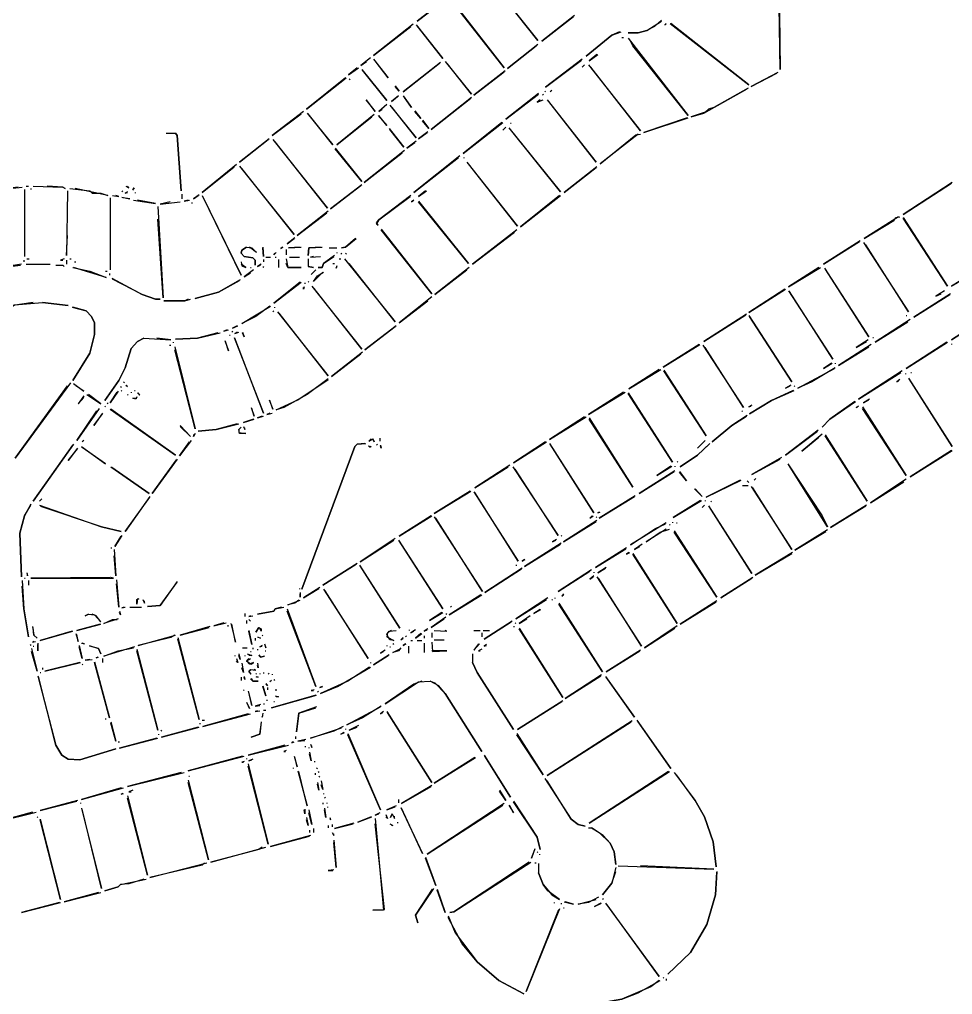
# Model space of a CAD drawing. Extents: x 0 to 16407, y 159 to 1115.
# Drawn here: x 3625.4 to 3924.9, y 525 to 837.8 of the extents above; entities that cross this region are included whole.
import ezdxf

# ---------------------------------------------------------------- set-up
doc = ezdxf.new("R2010")
doc.units = 0
doc.layers.add('RASTER_VECTOR_LINEWORK', color=5, linetype='CONTINUOUS')

msp = doc.modelspace()

# ---------------------------------------------------------------- linework, layer by layer
at = {"layer": 'RASTER_VECTOR_LINEWORK'}
for points in [[(3774.25, 853), (3791.75, 831), (3774.75, 852.5)], [(3869.25, 848.75), (3869.5, 821.75), (3869.25, 842)], [(3762.5, 844.75), (3753, 837.25), (3762.75, 844.75)], [(3763.75, 844.5), (3781, 822.25), (3763.75, 844.25)], [(3803.5, 839), (3793, 830.75), (3803.25, 838.75)], [(3751.75, 836.25), (3739, 826.25), (3751, 835.5)], [(3752.75, 836), (3761.25, 825.25), (3753, 835.75)], [(3831.5, 837.5), (3829.25, 835.5), (3826.75, 834.25), (3824, 833.5), (3820.75, 833.5), (3824, 833.5), (3826.75, 834.25), (3831.5, 837.25)], [(3833, 836.5), (3832.5, 836), (3833, 836.25)], [(3834.25, 836.5), (3859.5, 816.75), (3834.5, 836.5)], [(3818, 833.75), (3815.5, 832.75), (3807.25, 826), (3815.5, 832.75), (3818.5, 833.75)], [(3818.75, 832), (3819.25, 832)], [(3791.75, 829.75), (3782, 822), (3791.25, 829.25)], [(3820.75, 831.75), (3840, 807), (3822.25, 829.25), (3821.25, 831.25)], [(3810.75, 826.5), (3808.25, 824.5), (3811, 826.5)], [(3738, 825.5), (3735, 823), (3736.75, 824.25)], [(3739, 825), (3743.75, 819), (3739.5, 824.5)], [(3760.5, 824), (3748.5, 814.5), (3760.25, 823.75)], [(3762, 824.25), (3770.5, 813.75), (3762.75, 823.5)], [(3806, 825), (3794.25, 816), (3805.75, 824.75)], [(3806.75, 823.25), (3806, 822.5)], [(3808, 823.25), (3824.75, 802), (3808.75, 822.5)], [(3733.75, 822.25), (3731, 820), (3734.25, 822.25)], [(3735.25, 821.75), (3743.25, 811.75), (3735.5, 821.5)], [(3781.25, 821.25), (3771.25, 813.5), (3781, 821)], [(3868.75, 820.75), (3860.25, 816.25), (3868.5, 820.5)], [(3730, 819), (3717.5, 809), (3730.25, 819)], [(3731.25, 818.75), (3731.5, 818.5)], [(3746, 816.5), (3747.25, 814.75), (3746, 816.25)], [(3747, 813.25), (3744.75, 811.5), (3746.75, 813)], [(3748.5, 813.25), (3751.25, 809.5), (3749, 812.75)], [(3792, 814), (3781.5, 805.75), (3792, 813.75)], [(3793.25, 813.75), (3793.5, 813.5)], [(3794, 814.75), (3794.25, 814.5)], [(3796.25, 815), (3795.75, 814.5)], [(3859.25, 815.75), (3848.25, 809.5), (3846.5, 809), (3845.5, 808), (3841, 806.5), (3845, 807.75), (3859, 815.5)], [(3736.5, 812), (3739.5, 808.25), (3736.75, 812)], [(3743.25, 810.5), (3740.75, 808.25), (3741.75, 809)], [(3744.25, 810.25), (3752.75, 799.75), (3745, 809.5)], [(3770.5, 812.75), (3757.5, 802.5), (3770.25, 812.5)], [(3792.5, 812), (3791.5, 811.25), (3793.5, 812)], [(3794.75, 812), (3810.5, 792), (3795.25, 811.5)], [(3716.5, 808.25), (3706.5, 800.5), (3715.75, 807.5)], [(3717.75, 807.75), (3726, 797.5), (3718, 807.5)], [(3739.25, 807.25), (3727.25, 797.5), (3738.5, 806.5)], [(3740.5, 807), (3743.25, 803.75), (3740.75, 807)], [(3752.25, 808.5), (3754.25, 806), (3752.25, 808.25)], [(3754.75, 805.5), (3756.75, 802.75), (3754.75, 805.25)], [(3780.25, 804.75), (3767.75, 794.75), (3780.5, 804.75)], [(3783, 804.5), (3783.25, 804.5)], [(3839.75, 806.25), (3825.75, 801.5), (3840, 806.25)], [(3672.5, 801.25), (3675.5, 801.25), (3676, 800.5), (3677.25, 782.75), (3676, 800.5), (3675.5, 801.25)], [(3744, 802.75), (3748.75, 796.75), (3744.25, 802.5)], [(3756.5, 801.75), (3753.5, 799.5), (3756.25, 801.5)], [(3781.5, 803.25), (3780.5, 802.25)], [(3782.5, 803), (3799, 782.5), (3783, 802.5)], [(3824, 801), (3811.75, 791.5), (3823.25, 800.75), (3824.75, 801)], [(3705.5, 799.5), (3696, 792), (3705.25, 799.25)], [(3706.75, 799.25), (3724.25, 777.25), (3707.5, 798.5)], [(3752.75, 798.75), (3749.75, 796.5), (3752.25, 798.25)], [(3726.75, 796.5), (3735.25, 785.75), (3726.75, 796.25)], [(3749, 795.75), (3736, 785.5), (3748.25, 795)], [(3766.75, 794), (3752, 782.25), (3766.25, 793.5)], [(3768, 793.5), (3768, 793.25)], [(3769, 792), (3785.25, 771.5), (3769.5, 791.5)], [(3695, 791.25), (3684, 782.25), (3694.25, 790.5)], [(3696, 790.75), (3713.5, 768.75), (3696.75, 790)], [(3810.75, 790.5), (3800.25, 782.25), (3810.5, 790.25)], [(3924.75, 785.5), (3909, 775.25), (3924.5, 785.25)], [(3625, 784), (3617, 783), (3626.25, 784)], [(3627, 783.25), (3627, 761.75)], [(3627.5, 784.25), (3628.25, 784.25)], [(3629, 783.5), (3629, 783.25)], [(3629.75, 784.25), (3639.25, 784), (3640, 783.5), (3639.25, 784), (3634.25, 784.25)], [(3640.75, 782.75), (3640.5, 762), (3640.75, 768.5)], [(3641.5, 783.5), (3648, 782.75), (3648.75, 782), (3651.5, 782), (3653.75, 781.25), (3643.25, 783.5)], [(3658.5, 782.75), (3658.25, 782.5)], [(3660, 782.5), (3659.25, 782), (3660, 782.25)], [(3659.5, 784.25), (3660.5, 783.75), (3660, 784.25)], [(3662, 783.75), (3661.75, 783), (3662.25, 783.75)], [(3662.5, 782.25), (3662.5, 782)], [(3735.25, 784.75), (3725.25, 777), (3735, 784.5)], [(3755.75, 782.75), (3753.5, 781), (3756, 782.75)], [(3654.5, 780.5), (3654.5, 757.5)], [(3655.25, 781.25), (3657.25, 781), (3656.25, 781.25)], [(3658.25, 780.75), (3660.75, 780.25), (3658.5, 780.5)], [(3662, 779.75), (3669, 778.75), (3663.25, 779.75)], [(3673.75, 779.25), (3670.5, 778.5), (3677, 779.25)], [(3677.5, 781.75), (3677.5, 780.25)], [(3679.5, 779.75), (3678.25, 779.5), (3680, 779.75)], [(3680.75, 779), (3680.75, 778.75)], [(3683, 781.5), (3681.25, 780.25), (3682.75, 781.25)], [(3684, 781.25), (3696.5, 755.75), (3684.25, 781)], [(3751, 781.25), (3740.75, 773.5), (3740, 772.25), (3740.5, 771.75), (3740, 772.5), (3740.75, 773.5), (3750.75, 781)], [(3752, 779.75), (3751.25, 779.25), (3751.75, 779.5)], [(3753.5, 779.5), (3769.5, 759.5), (3753.5, 779.25)], [(3798.75, 781.25), (3786.25, 771.25), (3799, 781.25)], [(3669.75, 777.75), (3671.5, 748.5), (3669.75, 773.75)], [(3724.5, 776.25), (3714.5, 768.5), (3724, 775.75)], [(3907.5, 774.5), (3896.5, 767.5), (3906, 773.25), (3906.75, 774.25), (3908, 774.5)], [(3909, 774.25), (3923.25, 752.25), (3909, 774)], [(3741.5, 770.5), (3757.75, 749.75), (3741.5, 770.25)], [(3785, 770.25), (3770.75, 759.25), (3784.25, 769.5)], [(3713.75, 767.75), (3711.25, 765.75), (3713.5, 767.5)], [(3733.25, 767.5), (3730, 764.75), (3728.75, 764.5), (3730, 764.75), (3733.5, 767.5)], [(3895.25, 766.75), (3883.5, 759.25), (3895, 766.5)], [(3896.25, 766.25), (3910.75, 744), (3897, 765.5)], [(3698.25, 764.75), (3696.75, 763.75), (3696.5, 762.75), (3697.5, 761.75), (3700.25, 761.25), (3701, 760.5), (3701, 759), (3701, 760.5), (3700.25, 761.25), (3697.5, 761.75), (3696.5, 762.75), (3696.75, 763.75), (3698.25, 764.75), (3700, 764.5), (3701.5, 763), (3699.25, 764.75)], [(3703.5, 764.75), (3703.75, 761.75), (3703.5, 764.5)], [(3709.75, 764.75), (3709.25, 764.25), (3710, 764.75)], [(3711, 764), (3711, 762.25)], [(3715.5, 764.75), (3711.75, 764.5), (3715.75, 764.75)], [(3722.25, 764.75), (3718.25, 764.5), (3718, 762), (3718.25, 764.5), (3722.5, 764.75)], [(3724.75, 764.5), (3727.25, 764.5)], [(3626.75, 760.5), (3626.75, 760)], [(3627.75, 761), (3628.5, 761)], [(3639.75, 761), (3638.5, 760.5), (3639.25, 760.5)], [(3640.5, 760.5), (3640.5, 759.25)], [(3641.5, 761), (3642, 761)], [(3643, 760), (3643.5, 760)], [(3696.5, 760), (3696.75, 758.75), (3698, 758.25), (3696.5, 759.25)], [(3703.75, 760.75), (3703.75, 760)], [(3704.5, 761.5), (3706, 761.5)], [(3707.75, 763), (3707, 762.25), (3707.5, 762.75)], [(3707.5, 761.5), (3707.75, 761.5)], [(3708.5, 760.75), (3708.5, 758.25)], [(3711, 761), (3711.5, 758.25), (3715.75, 758.25), (3711.5, 758.25), (3711, 759.5)], [(3712, 761.5), (3715.25, 761.5)], [(3718, 761), (3718, 758.5), (3719.75, 758.25), (3718, 758.5)], [(3719.75, 761.75), (3718.75, 761.5), (3722, 761.75)], [(3726.5, 762), (3723, 759.5), (3722.5, 758.25), (3721.25, 758.25), (3722.5, 758.25), (3723, 759.5), (3726.25, 761.75)], [(3727.25, 763), (3727.25, 762.75)], [(3728, 761), (3728.5, 761)], [(3728.5, 762.75), (3728.75, 762.5)], [(3729.75, 761), (3746, 740.75), (3731.25, 759.5)], [(3730.25, 762.75), (3730, 762.5)], [(3626, 759.25), (3618, 758), (3612.5, 756.25), (3618, 758), (3625.75, 759)], [(3627.5, 759.25), (3635.25, 759.25)], [(3637, 759), (3639.25, 759), (3639.75, 758.5), (3639.25, 759)], [(3642.5, 758.25), (3648, 757), (3653.25, 755), (3642.75, 758.25)], [(3653, 757), (3653.5, 757)], [(3700.5, 757.5), (3697.5, 755.25), (3699.5, 756.5)], [(3699.5, 758.25), (3699.75, 758.25)], [(3703, 759.25), (3701.75, 758.5), (3702.75, 759)], [(3703.75, 758.5), (3703.5, 758.25)], [(3720.5, 757.5), (3719, 756), (3719.5, 756.5)], [(3726, 759.5), (3726.5, 759.5)], [(3727.25, 758.75), (3727, 758), (3727.25, 758.5)], [(3769.75, 758.25), (3758.75, 749.5), (3769, 757.5)], [(3882, 758.25), (3872.25, 752), (3882.5, 758.25)], [(3883.75, 758), (3898, 736), (3884.25, 757.5)], [(3654.25, 756.25), (3654.25, 755.75)], [(3655, 754.75), (3664.75, 749.5), (3669, 748), (3670.5, 748), (3669, 748), (3664.75, 749.5), (3655.25, 754.5)], [(3696.25, 754.25), (3689.25, 750.25), (3681.75, 748.25), (3689.25, 750.25), (3696, 754)], [(3718, 753.75), (3718.25, 753.5)], [(3722.75, 756.75), (3719.75, 753.75), (3721, 755.5), (3723, 756.75)], [(3927, 753.75), (3924.5, 752.25), (3926.75, 753.5)], [(3715.5, 753.5), (3707, 746.75), (3715.75, 753.5)], [(3716.75, 752), (3716.5, 751.25), (3716.5, 751.75)], [(3717, 753.25), (3717, 753)], [(3719.25, 752.25), (3735.25, 732), (3720, 751.5)], [(3871, 751.25), (3859.5, 743.75), (3871.25, 751.25)], [(3872.25, 750.75), (3886.5, 728.75), (3872.5, 750.5)], [(3922.25, 750.75), (3919.5, 749), (3921.25, 749.75)], [(3679.5, 748), (3678.5, 747.5), (3671.75, 747.5), (3678.5, 747.5), (3680.25, 748)], [(3757.75, 748.75), (3747.25, 740.5), (3756.5, 747.5)], [(3924.25, 749.75), (3912.5, 742.25), (3924, 749.5)], [(3629.75, 747), (3623.25, 746), (3620.5, 743.5), (3619.75, 740.5), (3621, 744.25), (3623.75, 746.25), (3632.75, 747), (3641, 746), (3632.75, 747)], [(3642.25, 745.5), (3646.75, 744.25), (3648.5, 742.5), (3649.5, 740.5), (3649.5, 736.75), (3648, 730.75), (3642.5, 722), (3648, 730.75), (3649.5, 736.75), (3649.5, 740.5), (3648.5, 742.5), (3646.75, 744.25), (3642.5, 745.5)], [(3705.75, 745.75), (3701.25, 742.5), (3696.75, 740.25), (3706, 745.75)], [(3707.25, 745.5), (3707.25, 745.25)], [(3707, 744.25), (3706.75, 744)], [(3708.25, 744), (3724.5, 723.5), (3708.75, 743.5)], [(3858.75, 743.25), (3845, 734.5), (3858.5, 743)], [(3859.5, 742.75), (3873.25, 721.5), (3859.75, 742.5)], [(3911.25, 741.5), (3900, 734.25), (3910.5, 740.75)], [(3910, 742.75), (3910.25, 742.75)], [(3935, 741.75), (3924.5, 735), (3934.75, 741.5)], [(3692, 738.25), (3691, 737.75), (3692.5, 738.25)], [(3695.25, 739.5), (3693.75, 738.75), (3695.5, 739.5)], [(3746.25, 739.5), (3736.25, 731.75), (3746, 739.25)], [(3665.25, 735.5), (3663.25, 734.5), (3661.25, 732.25), (3659.25, 726), (3657.25, 722), (3652.75, 715.5), (3657.25, 722), (3659.25, 726), (3661.25, 732.25), (3663.25, 734.5), (3665.25, 735.5), (3674, 735), (3669.5, 735.5)], [(3689, 737.25), (3682.5, 735.5), (3675.5, 735.25), (3682.5, 735.5), (3689.75, 737.25)], [(3692.75, 736.5), (3693, 736.5)], [(3693.5, 737.75), (3693.75, 737.5)], [(3694.25, 735.75), (3703.75, 711.5), (3694.5, 735.5)], [(3695.25, 737.5), (3694.5, 737), (3695.75, 737.5)], [(3697, 737.5), (3697.5, 736), (3697, 737.25)], [(3897.75, 735), (3894, 732.5), (3897.25, 734.5)], [(3899.25, 735.75), (3899.5, 735.75)], [(3673.5, 733.25), (3674, 733.25)], [(3674.75, 734.25), (3674.75, 734)], [(3675.25, 732.75), (3681.75, 706.5), (3675.25, 731.75)], [(3691.25, 734.75), (3692.5, 731.5), (3691.5, 734.5)], [(3843.5, 733.5), (3832, 726.25), (3843.75, 733.5)], [(3844.75, 733.25), (3857.75, 713.25), (3845.5, 732.5)], [(3898.75, 733.5), (3888.25, 726.75), (3898, 732.75)], [(3923, 734.25), (3910, 725.75), (3923.25, 734.25)], [(3924.5, 733.75), (3924.5, 733.5)], [(3735.5, 731), (3725.5, 723.25), (3735, 730.5)], [(3887.25, 726), (3879.75, 721.5), (3875.25, 719.5), (3887, 725.75)], [(3886, 727.5), (3883.5, 725.75), (3886.25, 727.5)], [(3887.25, 727.5), (3887.25, 727.25)], [(3724.5, 722.5), (3717.75, 717.5), (3710.25, 713.25), (3707.75, 712.5), (3714.75, 715.75), (3724.5, 722.25)], [(3830.75, 725.5), (3821, 719.25), (3831.25, 725.5)], [(3832.25, 725.25), (3845.75, 704.25), (3832.25, 725)], [(3908.75, 725), (3894.75, 716), (3908.25, 724.5)], [(3909.75, 724.25), (3909.75, 724)], [(3910.75, 722.75), (3924.75, 700.75), (3911, 722.5)], [(3911.5, 724.5), (3911.75, 724.5)], [(3641.75, 721.25), (3624, 697), (3640.75, 720.25)], [(3642.75, 721), (3646, 718.5), (3643.5, 720.25)], [(3658, 720), (3657.75, 719.75)], [(3659, 721.5), (3658.75, 721.25)], [(3659.5, 720.5), (3660, 720), (3659.75, 720.5)], [(3873, 720.5), (3871.25, 719.5), (3872.75, 720.25)], [(3874, 720.25), (3874.25, 720)], [(3908, 722.25), (3907, 721.5), (3907.5, 721.75)], [(3646, 717), (3644.25, 714.5), (3646, 716.5)], [(3647, 717.5), (3651.5, 714.5), (3647.5, 717.5)], [(3657, 718.5), (3654.5, 714.75), (3656.75, 718.25)], [(3658, 718.75), (3658.25, 718.5)], [(3660, 717.5), (3660.25, 717.25)], [(3661.25, 718.25), (3661.25, 718)], [(3663, 716.75), (3662.75, 716), (3661.75, 716.25), (3663, 716.25)], [(3662.25, 718.75), (3662.5, 718.75)], [(3663.25, 718), (3664, 717.25), (3663.5, 718)], [(3819.25, 718.25), (3808, 711), (3819.75, 718.25)], [(3820.75, 718), (3835, 695.75), (3820.75, 717.75)], [(3873.75, 718.75), (3866.75, 715.5), (3859.75, 711.25), (3866.75, 715.5), (3874, 718.75)], [(3652.75, 713.75), (3653, 713.5)], [(3653.5, 714.75), (3653.75, 714.5)], [(3699.75, 713.25), (3700.75, 710.5), (3700, 713)], [(3705.5, 715.75), (3706.75, 712.75), (3705.75, 715.5)], [(3860.5, 714), (3859.5, 713.5), (3860.25, 713.75)], [(3893.5, 715.25), (3885.5, 709.5), (3883, 707), (3885.5, 709.5), (3893.75, 715.25)], [(3894.75, 713.75), (3894, 713.25), (3894.5, 713.5)], [(3896, 713.5), (3910, 691.5), (3896, 713)], [(3898.25, 716), (3896.25, 714.75), (3898, 715.75)], [(3651, 713), (3643.75, 702.75), (3650.25, 712.25)], [(3652, 711.5), (3649.25, 707.5), (3652, 711.25)], [(3654.5, 712.75), (3675.5, 698), (3654.75, 712.75)], [(3703.25, 710.5), (3701.75, 710), (3703.75, 710.5)], [(3705.75, 711.5), (3704.75, 711), (3706.5, 711.5)], [(3806.75, 710.25), (3795.5, 703), (3807.25, 710.25)], [(3808.25, 710), (3822.25, 687.75), (3808.25, 709.5)], [(3859, 710.75), (3854, 707.5), (3847.75, 702.25), (3854, 707.5), (3858.75, 710.5)], [(3857.5, 712.25), (3857.25, 712)], [(3677, 707.5), (3680.25, 704), (3677, 707.25)], [(3695.25, 708), (3688.5, 706.25), (3682.75, 705.75), (3688.5, 706.25), (3695.75, 708)], [(3696.5, 707), (3695.75, 706.25), (3695.75, 705.25), (3698, 705), (3696, 705), (3695.75, 706.25)], [(3700.5, 709.5), (3697.25, 708.5), (3700.75, 709.5)], [(3697.25, 707.25), (3697.75, 706.25), (3697.75, 706.75)], [(3681.75, 705), (3681.25, 704), (3681.5, 704.75)], [(3881.75, 706), (3871.25, 698), (3881.5, 705.75)], [(3883, 704.75), (3876.5, 699.25), (3882, 703.75)], [(3884, 704.5), (3897.5, 683.25), (3884, 704.25)], [(3642.75, 701.5), (3629.75, 683.25), (3642.5, 701.25)], [(3645.25, 700.75), (3653, 695.25), (3645.5, 700.5)], [(3646, 702.75), (3645.5, 702.25)], [(3680.5, 702.75), (3676.75, 697.75), (3680, 702.25)], [(3736.25, 701.75), (3733.75, 701.5), (3733, 700.75), (3716, 655), (3733, 700.75), (3733.75, 701.5), (3736.5, 701.75)], [(3737.25, 701), (3738.25, 700.75), (3737.75, 700.5)], [(3738.25, 703.25), (3737.5, 702.5), (3738.75, 703.25), (3739.25, 702.25), (3738.75, 703.25)], [(3740.25, 701.5), (3740, 701.25)], [(3741, 703.5), (3741, 702.5)], [(3741.25, 701.25), (3741.5, 700.25), (3741.25, 701)], [(3794.25, 702.25), (3784, 695.5), (3794.5, 702.25)], [(3795.5, 701.75), (3809.75, 679.5), (3795.75, 701.5)], [(3847, 701.75), (3843, 698), (3837.5, 694.25), (3843, 698), (3846.75, 701.5)], [(3845.5, 702.75), (3843, 700.25), (3844.75, 702)], [(3644, 700.25), (3641, 696.25), (3644, 700)], [(3924.5, 699.5), (3911.25, 691), (3924.75, 699.5)], [(3676, 696.75), (3668, 685.75), (3675.75, 696.5)], [(3782.75, 694.75), (3771.5, 687.5), (3782.25, 694.25)], [(3834.5, 694.5), (3830, 691.5), (3834.75, 694.5)], [(3835.75, 694.5), (3835.75, 694.25)], [(3836.75, 696), (3836.5, 695.75)], [(3870, 697.25), (3860.5, 691.75), (3869.5, 696.75)], [(3872, 695.25), (3883, 678.5), (3884.75, 675), (3872.25, 695)], [(3654.75, 694.25), (3667, 685.75), (3655, 694)], [(3783.75, 694.25), (3798.25, 672.25), (3784.5, 693.5)], [(3835.75, 693), (3824.25, 685.75), (3835.5, 692.75)], [(3837.25, 692.75), (3839.5, 689.75), (3837.25, 692.5)], [(3856.75, 690), (3845.75, 684.5), (3857, 690)], [(3857.5, 688.25), (3859.25, 688.25)], [(3859, 689.75), (3859.5, 689.25)], [(3861.75, 690.5), (3861.25, 690)], [(3910, 690.25), (3898.5, 682.75), (3909.25, 689.5)], [(3770, 686.5), (3758.5, 679.25), (3770.25, 686.5)], [(3771.25, 686.25), (3785.5, 664), (3771.5, 686)], [(3823, 685), (3811.5, 677.75), (3822.75, 684.75)], [(3842, 687.25), (3844.5, 684.75), (3842.25, 687.25)], [(3860.25, 688), (3873.25, 667.75), (3860.75, 687.5)], [(3629, 682.25), (3627, 678.5), (3625.5, 673), (3626, 659), (3625.5, 673), (3627, 678.5), (3629, 682)], [(3632.5, 684), (3631.75, 683.25)], [(3631.75, 682), (3651.75, 675), (3658, 673.5), (3651.75, 675), (3632.25, 681.5)], [(3667.25, 684.75), (3659.25, 673.5), (3667.25, 684.5)], [(3844, 683.5), (3835.25, 678), (3844.25, 683.5)], [(3845.25, 682), (3844.5, 681.25)], [(3845.5, 683.5), (3845.5, 683.25)], [(3847.5, 683.25), (3847.25, 683)], [(3897.25, 682), (3885.75, 674.75), (3897, 681.75)], [(3811.5, 679.75), (3811, 679.5), (3811.75, 679.75)], [(3846.5, 681.75), (3860.5, 660), (3846.75, 681.5)], [(3757.5, 678.5), (3747.25, 672), (3757.75, 678.5)], [(3758.5, 678.25), (3774, 654.25), (3759, 677.75)], [(3810.75, 677), (3800, 670.25), (3810.5, 676.75)], [(3809.25, 678.5), (3808.5, 677.75), (3809.5, 678.5)], [(3810.5, 678.25), (3810.75, 678)], [(3833, 676.25), (3821.5, 669.25), (3829.5, 674.5), (3832.75, 676)], [(3834, 675.75), (3834.25, 675.5)], [(3835, 676.5), (3835, 676.25)], [(3836.25, 676.25), (3836.5, 676.25)], [(3833, 674.25), (3826.5, 670.25), (3831, 673.25), (3834, 674.25)], [(3835.5, 673.75), (3849.25, 652.5), (3835.5, 673.25)], [(3884.75, 674), (3874.25, 667.5), (3884.25, 673.5)], [(3658.25, 672.25), (3656, 668.75), (3658, 672)], [(3746, 671.25), (3734.75, 663.75), (3745.5, 670.75)], [(3747, 670.75), (3761.25, 648.75), (3747.25, 670.5)], [(3799.25, 669.75), (3787.5, 662.25), (3799, 669.5)], [(3797.75, 671), (3796.5, 670.25), (3797.5, 670.75)], [(3799.5, 672.25), (3799.25, 672)], [(3825.25, 669.5), (3822.75, 667.75), (3824.5, 668.75)], [(3654.75, 668.25), (3655, 668.25)], [(3655.75, 667.75), (3656.25, 659.25), (3655.75, 665.75)], [(3820.25, 668.25), (3810.25, 662), (3820, 668)], [(3821, 666.75), (3820.25, 666.25), (3821.25, 666.75)], [(3822.25, 666.5), (3836.5, 644), (3822.25, 666.25)], [(3873.5, 666.75), (3861.5, 659.5), (3873.25, 666.5)], [(3733.75, 663.25), (3722.75, 656.25), (3733.5, 663)], [(3787.5, 664.5), (3786.75, 664), (3787.75, 664.5)], [(3627.75, 660.25), (3628, 659.25), (3628, 660)], [(3734.5, 662.75), (3747.5, 642.5), (3734.75, 662.5)], [(3786.75, 661.75), (3774.75, 654), (3786.5, 661.5)], [(3784.75, 662.75), (3785, 662.75)], [(3809, 661.25), (3798.25, 654.25), (3808.5, 660.75)], [(3809.75, 660.5), (3809.75, 660.25)], [(3813.75, 662), (3811, 660.25), (3813.5, 661.75)], [(3626.25, 657.75), (3626.75, 648.75), (3628.25, 639.75), (3626.75, 648.75), (3626.25, 656)], [(3627, 658.5), (3627.25, 658.5)], [(3628.25, 657.75), (3628.25, 656.25)], [(3654.5, 658.75), (3629, 658.5), (3655.5, 658.5), (3654.75, 658.75)], [(3656.5, 658), (3657.25, 649.25), (3656.5, 656.75)], [(3676, 657.5), (3670.5, 649.75), (3666.5, 649.5), (3670.5, 649.75), (3676, 657.25)], [(3809.75, 659.25), (3808.5, 658.25), (3809.5, 659)], [(3810.75, 659), (3825, 636.75), (3811.25, 658.5)], [(3860.75, 658.75), (3850.5, 652.25), (3860.5, 658.5)], [(3715.25, 655.25), (3715.25, 655)], [(3715.5, 654), (3715.5, 652.5), (3715.5, 653.5)], [(3721.75, 655.5), (3716.5, 652.25), (3721.5, 655.25)], [(3723, 655), (3737.25, 632.75), (3723.5, 654.5)], [(3663.25, 652), (3663, 650.25), (3663, 651.75), (3663.75, 652)], [(3665, 651.75), (3665.5, 650.5), (3665.5, 651.25)], [(3715, 651.5), (3713.75, 650.5), (3711.5, 650), (3715.5, 651.5)], [(3773.5, 653.25), (3763.25, 646.75), (3773.75, 653.25)], [(3795, 652.25), (3784.75, 645.5), (3794.5, 651.75)], [(3796.25, 651.75), (3796.5, 651.5)], [(3797.25, 652.25), (3797.25, 652)], [(3800, 653.5), (3799.5, 652.75), (3800, 653.25)], [(3849.25, 651.25), (3837.5, 643.75), (3849, 651)], [(3657.5, 648), (3657.75, 646.75), (3657.5, 647.5)], [(3659, 649.25), (3658.25, 649), (3659.25, 649.25)], [(3660.75, 649.25), (3664.5, 649.25)], [(3709.5, 649.25), (3707.5, 648.75), (3707, 648), (3701.75, 647), (3707, 648), (3707.5, 648.75), (3710.25, 649.25)], [(3711.25, 648.75), (3720.5, 623.75), (3711.25, 648)], [(3761, 647.5), (3757, 645), (3761.25, 647.5)], [(3764, 649.5), (3763.75, 649.25)], [(3792.5, 648.5), (3790.5, 647.25), (3792.75, 648.5)], [(3798.5, 650.5), (3812.5, 628.5), (3798.5, 650.25)], [(3647.5, 647), (3646.5, 646.5), (3647.5, 647), (3649.5, 646.75), (3651.5, 644.5), (3650, 646.5), (3648.75, 647)], [(3657, 645.5), (3652.5, 644), (3655.25, 645.25), (3656.75, 645.25)], [(3697.75, 647.25), (3697.75, 646.25)], [(3698.25, 645), (3698.25, 644)], [(3699.5, 646.5), (3699, 646.25), (3700.25, 646.5)], [(3699, 645.25), (3699.5, 644.75)], [(3762.25, 646), (3757.5, 642.75), (3761.75, 645.5)], [(3762.25, 647.25), (3762.5, 647)], [(3783.5, 644.75), (3774.5, 639), (3783.25, 644.5)], [(3789.25, 646.5), (3785.75, 644), (3788.25, 645.5)], [(3629.5, 643), (3630, 640.25), (3631, 639.25), (3630, 640.25), (3629.75, 642.75)], [(3642.25, 641.5), (3632, 638.5), (3642.5, 641.5)], [(3651.25, 643.75), (3643.75, 641.75), (3651.5, 643.75)], [(3686.5, 643), (3677, 640.25), (3686.25, 642.75)], [(3691, 644.25), (3687.75, 643.25), (3691.75, 644.25)], [(3692.25, 643.5), (3692.25, 643)], [(3693.25, 644), (3694.75, 638), (3693.5, 643.75)], [(3699, 641.75), (3700, 637.25), (3699, 641.5)], [(3702.25, 642.75), (3701.25, 641.25), (3702.25, 642.75), (3703, 642.25), (3703, 641.5), (3702.5, 642.5)], [(3744.75, 641.75), (3743.5, 641), (3743.25, 639.75), (3745.5, 638.5), (3744.25, 638.75), (3743.25, 640.5), (3744, 641.5), (3746.25, 641.75)], [(3750.5, 642), (3750.5, 641.75)], [(3752.5, 642), (3751, 641), (3752, 641.5)], [(3756.5, 642.25), (3755.25, 641.5), (3756.25, 642)], [(3758.5, 641.75), (3762.5, 641.5), (3762, 641.75)], [(3771.25, 641.75), (3773.25, 641.75)], [(3774.25, 641.75), (3776.25, 641.75)], [(3784, 643), (3784.25, 643)], [(3784.5, 644.25), (3784.75, 644)], [(3785.75, 642.5), (3799.75, 620.25), (3785.75, 642.25)], [(3836.5, 643.25), (3826, 636.25), (3835.75, 642.5)], [(3630, 638.25), (3629.5, 638), (3630.5, 638.25)], [(3643.5, 640.75), (3644.25, 638.25), (3643.75, 640.5)], [(3675.25, 640.25), (3674, 639.5), (3663.5, 637), (3675.5, 640.25)], [(3676.25, 639.5), (3683, 613.25), (3676.25, 639)], [(3701, 639.25), (3701, 638.5)], [(3701.75, 639.75), (3702.75, 639.25), (3702, 639.5)], [(3703.25, 640.25), (3703.5, 640)], [(3748.5, 639.5), (3747.75, 638.75), (3748.5, 639.25)], [(3749.25, 640), (3749.5, 639.75)], [(3751, 638.5), (3751.5, 638.5)], [(3754.25, 640.75), (3752.5, 639.25), (3754.5, 640.75)], [(3753, 638.5), (3754.5, 638.5)], [(3755.25, 640), (3755.25, 639.25)], [(3757.75, 641), (3757.75, 639.5)], [(3758.5, 638.75), (3761.75, 638.75)], [(3773.75, 641), (3773.75, 639.75)], [(3628.75, 637.25), (3629, 637)], [(3629.25, 636), (3631, 628.75), (3629.25, 635)], [(3629.75, 636.75), (3630, 636.75)], [(3631.25, 637.75), (3631.25, 635.25), (3631.25, 637.25)], [(3644.5, 637), (3645.5, 632.75), (3644.5, 636.5)], [(3645.25, 637.75), (3646.25, 637.5), (3645.5, 637.75)], [(3647.75, 637), (3650.75, 636), (3651.5, 634.25), (3650.75, 636), (3648, 636.75)], [(3662.25, 636.5), (3652.5, 633.5), (3657, 635.25), (3662, 636.25)], [(3663, 635.75), (3669.75, 609.75), (3663, 635.25)], [(3697, 636.25), (3698.5, 636.25)], [(3699.5, 635), (3699.75, 635)], [(3700.25, 636.25), (3700.25, 635.75)], [(3701.75, 635.75), (3701.75, 635.5)], [(3703.25, 637), (3702.5, 636.5), (3703.25, 636.75)], [(3704, 637.5), (3704.5, 636.25), (3704.25, 637.25)], [(3704.25, 635.25), (3704.5, 635.25)], [(3742.75, 635.5), (3741.25, 634.5), (3742.25, 635)], [(3743.25, 637), (3743.25, 636.75)], [(3744.25, 636.5), (3744.5, 636.5)], [(3745.5, 637.5), (3745.25, 637.25)], [(3747.75, 636.25), (3747, 635.25), (3745.25, 634.75), (3747.75, 636)], [(3749.25, 637.5), (3748.5, 637), (3749.5, 637.5)], [(3750.25, 636.75), (3750.25, 634.5)], [(3755.25, 637.75), (3755.25, 634.75)], [(3757.75, 638), (3758, 635), (3762.5, 635.25), (3757.75, 635.25)], [(3772.75, 637.5), (3771.25, 635.5), (3773, 637.5)], [(3773.75, 635.75), (3772.75, 635.25), (3773.25, 635.25)], [(3775.25, 637.25), (3774.5, 636.75), (3775.25, 637)], [(3824.75, 635.5), (3813.75, 628.5), (3824.5, 635.25)], [(3648, 632.5), (3646.5, 632.25), (3648.75, 632.5)], [(3650.5, 633.25), (3650, 633), (3650.75, 633.25)], [(3652, 632.75), (3652, 631.5)], [(3694.5, 633.75), (3694.5, 633.5)], [(3695, 632.75), (3695.5, 631.5), (3695, 632)], [(3695.75, 634.25), (3696.25, 632.5), (3695.75, 633.75)], [(3697.75, 633.75), (3697.75, 633.5)], [(3699, 632.75), (3698.25, 632), (3699.75, 631), (3700.5, 631.5), (3699.25, 631), (3698.25, 632), (3699.5, 632.75)], [(3698.5, 634.25), (3700, 633.75), (3699, 633.75)], [(3702.25, 634), (3702.75, 633.25), (3704, 633.5), (3702.75, 633.25), (3702.25, 633.75)], [(3744, 634), (3739, 630.75), (3743.75, 633.75)], [(3770.75, 634.25), (3770.75, 631.5), (3772.25, 628.25), (3784, 610), (3772.25, 628.25), (3770.75, 631.5)], [(3632.75, 629.75), (3632.75, 629.25)], [(3644.75, 631.5), (3633.5, 628.75), (3645, 631.5)], [(3645.75, 631), (3645.5, 630.75)], [(3649.5, 631.75), (3654.25, 613.75), (3649.5, 631.5)], [(3696.75, 631.25), (3697.25, 628.25), (3696.75, 629.75)], [(3699.5, 629.25), (3699, 628.5), (3699.75, 627.75), (3699, 628.75), (3699.5, 629.25), (3701.25, 629), (3700.75, 629.25)], [(3701.75, 631.25), (3702, 629.75), (3701.75, 630.5)], [(3737.75, 630), (3730.75, 625.5), (3722, 621.5), (3727.5, 623.75), (3738, 630)], [(3738, 631.5), (3738, 631.25)], [(3631.25, 627.25), (3637, 605), (3639, 601.75), (3641, 600.5), (3644.75, 600.25), (3656.25, 603.75), (3644.75, 600.25), (3641, 600.5), (3639, 601.75), (3637, 605), (3631.5, 627)], [(3632, 628.25), (3632.25, 628.25)], [(3696.5, 626.75), (3696.5, 625.75)], [(3697.5, 627), (3697.75, 626), (3697.5, 626.75)], [(3699.75, 626.5), (3700.25, 625.5), (3702, 625.5), (3700.25, 625.5), (3699.5, 626.25)], [(3701.5, 628), (3701.25, 627.75)], [(3701.25, 627), (3702, 626.75), (3701.5, 626.75)], [(3702.5, 628), (3702.5, 627.75)], [(3703.75, 628.25), (3703.75, 628)], [(3705.5, 628), (3705.25, 627.75)], [(3706.25, 625.75), (3705.75, 625.25)], [(3706.5, 627.75), (3706.5, 627.5)], [(3707, 626), (3707.25, 625.75)], [(3754.5, 625.5), (3752, 624.5), (3742.75, 618.25), (3753.5, 625.25), (3757.25, 625.5), (3758.75, 625), (3762, 621.5), (3773.75, 603), (3762, 621.5), (3760, 624), (3757.25, 625.5)], [(3812.25, 627.5), (3800.5, 620), (3812, 627.25)], [(3813.5, 627), (3822.75, 614), (3813.75, 626.75)], [(3697.25, 622.75), (3697.5, 622.5)], [(3703.5, 624), (3704.5, 620.75), (3703.5, 623.75)], [(3704.5, 624.75), (3705, 624), (3704.5, 624.5)], [(3705, 623.5), (3705, 622.75)], [(3707.5, 622.75), (3708, 622.75)], [(3720, 622.75), (3719, 622.5), (3719.75, 622.5)], [(3722.5, 623.75), (3721.75, 623.5), (3722.75, 623.75)], [(3698.75, 622.25), (3700, 617.75), (3699, 622)], [(3704.75, 619.5), (3704.75, 619.25)], [(3720.5, 621), (3706.25, 617), (3720.75, 621)], [(3707.5, 620.75), (3708.5, 620.5), (3707.75, 620.5)], [(3721, 622.25), (3721.25, 622)], [(3799.75, 619.25), (3785.25, 610), (3799.5, 619)], [(3698.25, 618.75), (3699.25, 616.75), (3698.5, 618.5)], [(3702.75, 618), (3701, 617.5), (3702.5, 617.75)], [(3703.75, 618.25), (3704, 618.25)], [(3703.75, 616.25), (3704.5, 616.25)], [(3707, 619), (3707.25, 619)], [(3720.75, 617.25), (3715, 615.25), (3714.25, 609.25), (3715, 615.25), (3720.5, 617)], [(3741.5, 617.5), (3735.5, 613.75), (3730.5, 611.5), (3741.25, 617.25)], [(3653, 613.5), (3653, 613.25)], [(3684, 613), (3684.75, 613)], [(3698.75, 615), (3684.25, 611), (3699.5, 615)], [(3701.75, 616), (3701, 615.75), (3702.5, 616)], [(3703.5, 615.25), (3703.25, 614), (3703.5, 614.5)], [(3742.25, 615.75), (3741.25, 615), (3742, 615.5)], [(3743.25, 615.75), (3757.75, 593), (3743.5, 615.5)], [(3823.5, 613), (3834.5, 597.5), (3824, 612.5)], [(3654.75, 612.5), (3656.25, 606.25), (3654.75, 612)], [(3682.75, 610.75), (3671, 607.5), (3683, 610.75)], [(3683.25, 612), (3683.25, 611.75)], [(3703, 612.5), (3702.5, 608.5), (3699.75, 607.5), (3702.5, 608.5), (3703, 611.5)], [(3729.25, 611), (3726.25, 609.5), (3718.75, 607.25), (3728.75, 610.5)], [(3730, 610.25), (3730, 610)], [(3734.25, 611.25), (3731.25, 609.75), (3733.75, 610.75)], [(3822, 612.75), (3794.75, 595.25), (3821.75, 612.5)], [(3669.5, 607.25), (3657.5, 604), (3669.75, 607.25)], [(3670, 608.5), (3670, 608.25)], [(3671, 609.75), (3670.75, 609.5)], [(3714, 607.75), (3714, 607)], [(3717.25, 606.75), (3714.75, 606.25), (3717, 606.5)], [(3729.5, 609), (3728.5, 608.5), (3729.75, 609)], [(3730.75, 608.75), (3741.25, 584.25), (3730.75, 608.25)], [(3785, 608.75), (3793.5, 595.5), (3785, 608.25)], [(3657, 606), (3657.5, 606)], [(3710.5, 605), (3698.75, 601.75), (3711.75, 605)], [(3713.25, 606), (3712.75, 605.75), (3713.5, 606)], [(3717, 604.5), (3717.25, 604.5)], [(3718.25, 604.25), (3718.25, 604)], [(3718.75, 605.25), (3719.25, 604.25), (3719.25, 604.75)], [(3697, 601.5), (3679.5, 596.75), (3697.5, 601.5)], [(3698.25, 600.75), (3698.25, 600.5)], [(3700.25, 600.5), (3699, 600), (3700, 600.25)], [(3711, 603.25), (3710.25, 603), (3710.75, 603)], [(3713.5, 601.5), (3714.5, 598), (3713.75, 601.25)], [(3718.5, 602.75), (3719, 600), (3718.5, 602.25)], [(3771.5, 601), (3758.5, 592.75), (3771.75, 601)], [(3774.5, 601.75), (3783, 588.25), (3774.75, 601.5)], [(3697.5, 599.75), (3696.75, 599.5), (3697.25, 599.5)], [(3698.75, 599), (3705.25, 573.25), (3698.75, 598.25)], [(3713.25, 597.75), (3713.25, 597.5)], [(3720, 599.75), (3720.25, 599.75)], [(3720.75, 597.75), (3721, 597.5)], [(3677.25, 596.25), (3660, 591.75), (3678.25, 596.25)], [(3679.75, 595), (3680, 595)], [(3714.75, 596.75), (3717.75, 585.5), (3715, 596.5)], [(3720.25, 596), (3720.25, 595.5)], [(3721.25, 596.5), (3721.5, 596.25)], [(3721.5, 595), (3721.75, 594.75)], [(3794, 594.25), (3802.5, 581.25), (3804.75, 579.5), (3807, 579), (3804.75, 579.5), (3802.5, 581.25), (3794.75, 593.5)], [(3833.75, 596.5), (3808.25, 580), (3834, 596.5)], [(3835.5, 596.25), (3842.25, 587.25), (3845.25, 582), (3848, 574), (3849, 566), (3848, 574), (3845.25, 582), (3842.25, 587.25), (3836.25, 595.5)], [(3658, 591.25), (3645.25, 587.5), (3658.75, 591.25)], [(3679.5, 593.75), (3686, 568.25), (3679.5, 593)], [(3721, 593), (3721.5, 590.5), (3721, 592.5)], [(3722.25, 593.5), (3722.75, 590.75), (3722.25, 592.25)], [(3757.75, 592), (3748, 586.25), (3757.5, 591.75)], [(3658.5, 589.5), (3658, 589.25), (3658.75, 589.5)], [(3660, 588.75), (3666.5, 563.25), (3660, 588)], [(3661.75, 590.5), (3660.5, 590), (3661.25, 590)], [(3723, 589.5), (3723, 589.25)], [(3723.25, 588.25), (3723.5, 588)], [(3779.5, 590.5), (3781.5, 587.25), (3779.5, 590.25)], [(3644, 587.25), (3632, 584), (3643.75, 587)], [(3645, 586.5), (3645, 586.25)], [(3722.75, 586.5), (3722.75, 586)], [(3724, 586.5), (3724, 586.25)], [(3724.25, 585.25), (3724.25, 585)], [(3746.25, 585.5), (3743.25, 584.25), (3746, 585.25)], [(3747, 587.5), (3747, 586.5)], [(3747.75, 585), (3754.75, 570.25), (3748, 584.75)], [(3781, 586.25), (3756.25, 570), (3780.5, 585.75)], [(3782.5, 585.75), (3784, 583.25), (3782.75, 585.5)], [(3784, 587), (3791.5, 575.5), (3792.5, 571.5), (3791.5, 575.5), (3784, 586.75)], [(3629.5, 583.5), (3618.5, 580.5), (3630.75, 583.5)], [(3631.25, 582), (3631, 581.75)], [(3645.25, 584.75), (3651.75, 559), (3645.5, 584.5)], [(3717, 584.5), (3717, 583), (3716.75, 584.25)], [(3717.5, 581.75), (3718, 579.25), (3717.5, 581)], [(3718.25, 584.25), (3719.25, 579.5), (3718.25, 583.25)], [(3723.25, 584.75), (3723.75, 581.75), (3723.25, 584.25)], [(3725, 581.75), (3725.25, 581), (3725.25, 581.5)], [(3738.25, 582), (3734, 580.25), (3738.5, 582)], [(3741, 583.25), (3739.5, 582.5), (3740.75, 583)], [(3743, 582.75), (3743.5, 581.5), (3743, 582)], [(3745, 583), (3744.5, 581.75), (3745, 583), (3745.75, 581.5), (3745.75, 582.25)], [(3632, 581.25), (3638.5, 555.5), (3632, 581)], [(3724.5, 579.25), (3724.5, 578.5)], [(3725.75, 579.5), (3725.75, 578.75)], [(3732.75, 580), (3726.5, 578.25), (3732.5, 579.75)], [(3739.5, 581.5), (3742.25, 552), (3738.75, 552), (3742.5, 552.25), (3739.5, 579.75)], [(3744.25, 579.75), (3745.25, 579.25), (3744.75, 579.25)], [(3746.75, 580.25), (3746.75, 580)], [(3718.75, 576), (3706, 572.5), (3718.5, 575.75)], [(3718.5, 577.75), (3718.5, 577)], [(3719.75, 578.25), (3719.75, 577)], [(3725.75, 577), (3726.25, 576), (3726.25, 576.5)], [(3808, 578.5), (3809, 578.5), (3811.5, 577), (3815, 573.5), (3816.25, 570.75), (3816.75, 566.75), (3816.25, 570.75), (3815, 573.5), (3812.75, 576), (3809, 578.5)], [(3726.25, 574.5), (3727, 565.75), (3726.25, 573.75)], [(3703.25, 572.25), (3702.25, 571.5), (3686.75, 567.5), (3704.5, 572.25)], [(3790.75, 571.75), (3789.75, 568.75), (3790.75, 571.5)], [(3791.75, 570.75), (3791.5, 570.5)], [(3792.25, 570), (3792.25, 569.75)], [(3684.75, 567.25), (3684, 566.5), (3667.25, 562.5), (3685.5, 567.25)], [(3755.75, 569), (3759, 560), (3755.75, 568.75)], [(3789, 567.5), (3764.75, 551.5), (3763.5, 551.25), (3764.75, 551.5), (3789.5, 567.5)], [(3790.75, 567.25), (3791.25, 567.25)], [(3792, 567), (3792, 564), (3793.5, 560.25), (3796.25, 557), (3798.75, 555.5), (3795, 558.25), (3793.5, 560.25), (3792, 564)], [(3817.5, 566.25), (3848.25, 565.25), (3824.75, 566.25)], [(3726.25, 565), (3724.5, 564.75), (3726, 564.75)], [(3816.75, 565.75), (3815.5, 560.75), (3812.5, 557), (3815.5, 560.75), (3816.75, 564.5)], [(3849.25, 564.5), (3848.75, 557), (3846, 547.5), (3840.75, 538.5), (3833.5, 531.5), (3840.75, 538.5), (3846, 547.5), (3848.75, 557), (3849.25, 564.25)], [(3665.25, 562), (3660.5, 560.5), (3657.75, 560.25), (3657, 559.5), (3652.75, 558.25), (3657, 559.5), (3657.75, 560.25), (3666, 562)], [(3650.75, 557.75), (3639.75, 554.75), (3651.5, 557.75)], [(3758.25, 559), (3752.5, 550.5), (3753.25, 548), (3752.5, 550.5), (3758, 558.75)], [(3759.5, 558.75), (3762, 551.25), (3759.5, 558.5)], [(3638.25, 554.5), (3626, 551.25), (3638.5, 554.5)], [(3797, 554.5), (3797, 554.25)], [(3799.25, 554.25), (3799.25, 554)], [(3800.25, 554.75), (3803.25, 554), (3800.5, 554.75)], [(3811.25, 556.25), (3808, 554.5), (3804.75, 554), (3810.5, 555.5)], [(3812, 554.25), (3810, 553.25), (3812.25, 554.25)], [(3812.5, 555.75), (3812.75, 555.5)], [(3813.5, 554.25), (3830.75, 530.75), (3814, 553.75)], [(3798.75, 552.5), (3788, 526), (3798.5, 552.25)], [(3800, 552.75), (3800.25, 552.75)], [(3763, 550.25), (3765.25, 544.75), (3772.25, 535.5), (3779.25, 529.5), (3787.25, 525.25), (3779.25, 529.5), (3772.25, 535.5), (3767.5, 541.25), (3763, 549.75)], [(3830.75, 529.5), (3828, 527.5), (3818.75, 523.5), (3807.25, 521.5), (3818.75, 523.5), (3824, 525.5), (3831, 529.5)], [(3832.25, 530.5), (3832, 530.25)], [(3833, 530), (3833, 529.5)]]:
    msp.add_lwpolyline(points, dxfattribs=at)

doc.saveas('drawing.dxf')
